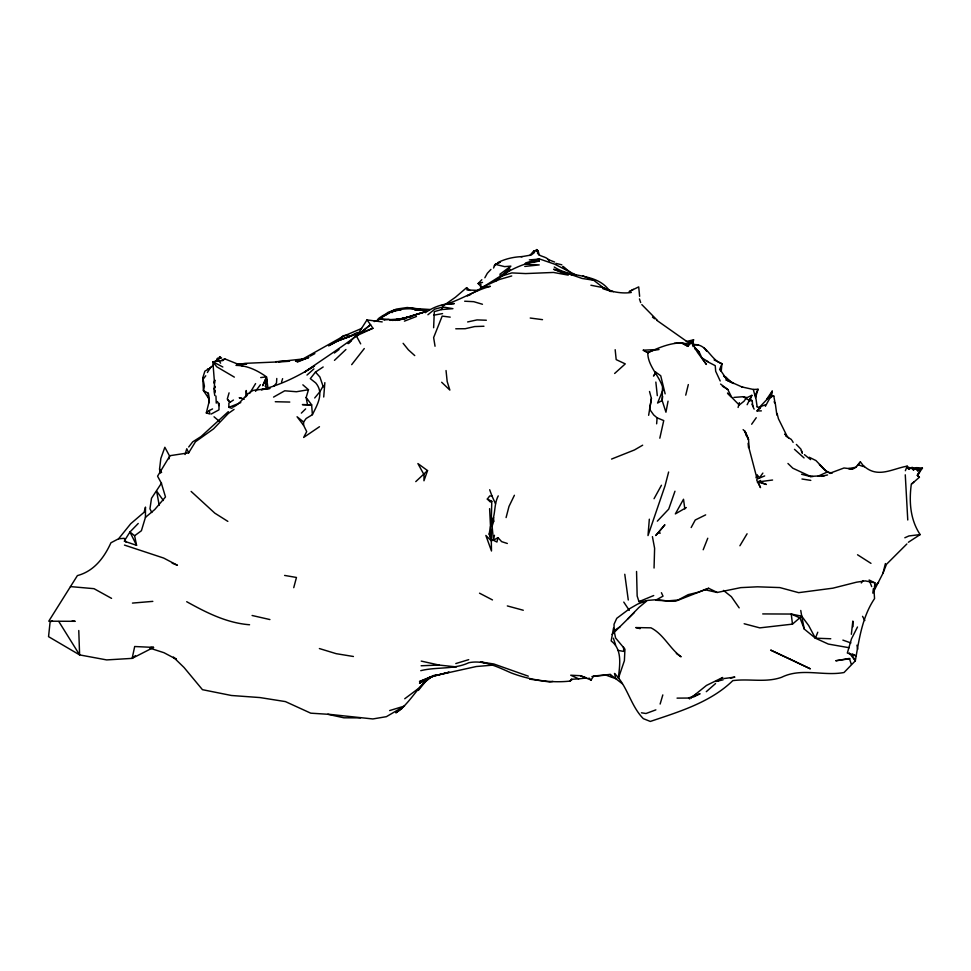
<?xml version="1.0" encoding="UTF-8"?>
<svg xmlns="http://www.w3.org/2000/svg" width="971" height="971" viewBox="0 0 971 971"><rect width="100%" height="100%" fill="white"/><g stroke="black" fill="none" stroke-linecap="round" stroke-linejoin="round"><path stroke-width="1.46" d="M232.008 408.33L228.865 407.335L228.877 403.014L233.441 400.052M507.335 543.481L501.643 541.648L497.965 537.631L496.946 542.036L493.426 540.264L492.115 526.221L491.12 523.685C495.902 515.055 493.62 504.604 498.244 495.89M124.227 541.138L136.571 545.35L134.617 535.749L141.402 530.736L145.432 517.385L145.492 507.093L144.084 512.275L130.721 523.733L118.583 538.784L110.937 542.777C104.164 557.657 94.053 571.191 77.401 575.597L48.756 621.197L75.192 621.319L72.194 620.918M214.518 382.962L212.843 361.758L222.808 360.569L224.774 358.869L242.823 366.116M762.866 473.083L759.613 477.623L757.271 475.183L757.222 479.006L764.675 475.911M491.108 529.474L491.484 550.994L485.864 535.458L491.617 541.199L489.19 533.941L490.501 526.355L489.615 508.658M497.965 537.631L493.426 540.264L491.326 539.536L490.501 526.355M539.196 261.126L539.233 258.869L525.578 262.947L539.196 261.126C511.511 263.906 491.423 284.394 467.172 295.779L469.928 295.05M495.477 503.706L491.969 496.011L489.712 495.95L487.321 499.058L491.787 501.315L491.241 521.9L493.632 517.519L493.717 521.172L492.115 526.221M433.636 327.725L434.304 311.63L441.441 309.579L452.935 308.657L442.885 306.982L434.838 309.118L427.908 314.75M636.551 571.47L637.158 595.988L638.967 601.644L646.407 601.231L638.906 607.482L627.509 619.134M216.266 403.147L215.95 396.022M739.368 402.649L738.094 407.468M276.784 378.484L276.492 383.035L273.701 386.422M214.664 380.159L214.13 391.653L214.797 395.561M245.748 397.005L246.221 390.512L246.901 395.78M323.719 397.005L324.848 382.647M656.639 423.817L657.112 417.833L653.701 414.945L649.611 409.24L651.407 398.486L649.514 391.483M649.332 519.194L648.009 535.579L665.014 485.901L668.631 472.003M723.565 375.983L725.653 377.804L721.235 371.286L721.938 363.724C710.578 360.083 706.852 343.273 693.549 344.656L692.724 342.375L693.597 339.814L686.339 341.525L692.724 342.375L694.144 344.741L697.943 344.778M871.691 586.593L869.154 580.015L874.932 582.867L874.082 591.703L874.555 598.585C862.187 616.913 859.117 639.379 855.317 660.826L844.03 672.515C823.274 676.374 801.378 667.478 781.606 677.297C765.682 682.929 749.127 678.426 732.789 680.647C710.384 702.397 679.275 711.694 650.315 721.441L643.324 718.649C630.482 705.686 627.715 686.388 614.497 673.449L615.845 678.741L622.265 683.693M480.876 284.285L480.584 287.222L480.876 286.445L478.133 283.532L481.81 279.733M851.361 634.281L852.829 621.052L853.024 626.696M260.701 377.561L266.527 376.882L262.716 385.718L266.503 377.44L267.984 388.024L265.471 386.604L266.527 376.882C257.351 370.412 247.35 365.448 235.977 365.375M160.154 473.265L159.56 469.054L160.846 458.433L164.852 447.279L169.597 456.091L168.99 458.882M772.2 391.143L771.629 395.804L766.665 399.227L772.2 391.143L769.748 396.969L773.814 396.071L774.979 402.734M873.378 588.608L872.832 593.111L882.955 573.303L886.462 564.345L906.865 543.966M537.667 251.999L537.509 253.249C540.192 257.303 546.879 256.004 549.319 261.005M662.671 396.326L662.149 400.489L665.948 412.214L668.048 401.157M747.136 404.713L751.845 395.343L746.335 397.964L743.968 401.266L739.234 405.016L727.497 393.097L731.649 397.212L727.801 389.492L720.579 384.055M229.083 392.842L227.275 399.093L228.671 401.084M613.526 628.019L611.172 640.933C622.836 649.745 619.595 665.888 618.345 678.438L624.389 660.705L624.948 649.186L615.59 637.983L614.109 630.859L614.048 624.256L616.755 618.321L629.633 608.696L637.729 604.035L647.706 600.394L656.712 599.677L667.089 600.94L678.086 600.005L688.221 594.64L698.283 592.201L708.624 588.28L717.241 592.456L740.776 587.625L757.441 586.812L779.822 587.576L798.672 592.662L832.9 588.171L856.531 582.187L865.282 580.889L874.932 582.867M265.471 386.604L266.709 378.933L267.074 381.348M648.64 415.297L651.407 398.486M493.426 540.264L494.457 535.288M659.819 438.188L663.739 420.577L657.112 417.833M212.552 408.925L209.372 410.502L209.809 413.986L206.313 412.93L208.789 402.989L208.935 398.098L208.34 393.255L203.412 390.585L202.805 377.755L204.869 371.165L209.954 368.264L213.486 364.938M685.732 395.148L688.318 384.565M882.955 573.303L885.406 563.556M911.745 483.946L919.416 477.222L917.996 476.045L918.687 473.363L922.45 468.107L916.806 467.658L913.432 468.556L912.157 467.512L908.528 468.471L912.157 467.512L915.604 468.738L917.813 470.838L922.45 468.107M506.085 517.579L508.986 506.437L514.412 495.271M293.74 587.673L296.458 577.466L284.6 575.427M377.731 320.673L378.241 318.767C391.507 308.523 408.548 307.054 424.497 310.344L414.629 309.822L426.39 310.186M218.888 359.331L219.628 356.66L221.619 358.044L217.419 358.42L216.509 361.018L215.174 361.285L217.929 359.513L217.419 358.42M660.134 704.048L662.817 694.92M185.048 454.513L186.772 448.736L188.665 452.838L169.974 455.69L157.569 476.191L161.332 483.121L165.495 496.97L154.777 509.496L145.432 517.385M319.471 426.73L303.656 437.448L306.715 431.597L303.595 425.334L303.595 421.997L306.144 418.513L312.395 414.678L311.642 404.846L307.491 404.761L306.156 397.503L308.475 389.723L302.855 384.832M753.29 389.456L758.035 389.262L755.523 397.576L753.29 389.456L741.82 386.931L742.851 387.344L725.907 379.807L733.578 383.472L725.64 378.192M215.089 391.471L214.288 388.813L214.992 386.531M281.566 382.028L282.61 378.654M214.288 388.813L215.077 386.361M674.966 491.217L668.716 509.12L657.331 521.16M427.543 470.595L423.963 480.779L424.024 474.685L417.906 463.568L427.543 470.595L415.77 481.616M249.656 393.389L255.591 383.594M536.393 251.222L536.866 250.02L538.14 250.882L539.306 255.312M703.198 549.756L707.762 538.237M905.36 470.729L907.181 466.153C892.385 468.69 877.723 478.679 863.911 466.068M849.164 647.73L828.348 644.076L815.397 638.178L817.776 632.218M663.157 389.359L657.573 403.05L662.149 400.489L662.525 386.822C658.739 375.012 647.487 365.351 647.815 352.607C658.411 347.946 669.517 343.006 681.302 342.921L687.929 346.331L691.655 341.901L697.615 352.558L706.415 364.453L701.863 357.886L699.144 351.915L694.799 347.533M213.79 382.938L214.882 380.244M733.882 397.418L743.191 396.714L749.6 400.61L751.845 395.343M758.035 389.262L755.426 394.991L757.101 406.485M312.395 414.678C317.311 404.737 324.399 393.158 315.745 382.938L310.307 378.654L315.478 372.075L323.173 366.977M493.535 268.02L495.331 264.343L500.381 261.988L495.987 264.294M756.008 477.756L757.271 475.183M857.49 626.999L851.494 638.845L847.331 653.034L856.094 655.935L852.283 653.92M691.17 527.544L695.248 520.007L705.662 514.873M654.041 498.718L661.445 485.257M484.845 277.767L487.308 273.312L490.938 269.416M441.441 309.579L442.885 306.982M207.406 372.512L209.954 368.264M580.415 675.707L586.666 677.928L578.692 678.863L570.717 675.209L580.415 675.707L591.108 680.064L593.487 676.071L610.164 674.408L615.845 678.741L605.091 674.809M739.902 545.763L747.075 533.783M161.526 483.085L151.5 498.293L149.947 508.804L151.828 512.518M188.665 452.838L195.462 441.769L213.559 428.854L228.343 413.428L234.047 409.422M538.237 252.205L538.14 250.882L533.892 250.785L529.863 255.47M124.931 539.997L129.944 531.999L138.234 523.466M692.141 342.12L693.597 339.814M382.21 321.911L366.977 319.908L358.967 332.483L348.104 343.661L351.453 340.663M210.658 367.196L209.226 369.393L207.478 369.029M323.197 385.985L319.872 391.762L314.701 397.964M751.663 424.23L756.239 417.712M655.995 372.488L653.483 376.056L655.947 372.694M420.759 670.67C436.634 666.689 453.675 669.808 468.762 662.732C483.801 659.673 497.941 667.174 511.329 672.976C529.814 679.943 550.521 683.232 570.086 681.084L571.373 679.299L578.692 678.863M917.996 476.045L917.279 475.28L918.687 473.363M918.153 473.569L920.192 470.801L918.481 468.289M255.519 391.325L260.398 384.747M494.178 265.872L495.331 264.343L504.58 266.624L510.88 266.139L499.98 274.174L500.563 276.456L494.943 281.335M861.289 582.976L863.073 580.646M203.315 378.945L205.755 375.801M188.702 446.988L192.707 441.854L201.046 436.549L228.319 411.643M351.672 364.659L364.283 348.553M385.827 314.81L387.587 312.601L396.411 309.094L407.274 307.504L419.642 309.227L408.973 308.171L430.032 309.494M418.367 690.405L425.662 681.363L431.743 676.386M759.213 407.529L768.534 397.746M853.897 468.508L856.058 467.185L860.391 461.868L864.226 466.881M761.373 410.879L757.077 410.939L759.965 407.407L757.016 406.995M657.889 533.176L664.892 524.765L655.728 535.519L657.889 533.176L660.329 533.079M857.332 465.497L860.391 461.868M216.509 361.018L217.929 359.513M757.077 410.939L761.531 406.254L765.172 404.858L765.403 406.242L769.457 398.814L771.569 396.738M634.427 612.446L612.094 634.427M800.759 610.468L801.718 616.184L792.47 624.135L759.795 627.873L744.162 623.746M535.701 250.421L536.562 249.559L538.14 250.882M301.35 413.112L305.647 408.9M392.053 312.638L395.051 309.7L381.676 316.91M491.12 523.685L493.717 521.172M334.461 360.35L345.931 349.499M874.555 586.181L878.524 582.442M340.153 338.515L343.164 335.748L348.553 334.983M500.563 276.456L509.811 267.935M684.822 508.938L683.511 499.252L675.343 513.914L686.327 507.566M614.643 373.471L625.275 363.882L616.184 359.622L615.177 349.706M355.908 336.67L359.258 333.672M306.994 375.073L313.924 368.895M919.889 471.748L919.634 469.466L916.806 467.658L913.505 469.964L911.138 468.046L907.569 467.16L907.181 466.153L908.722 469.26L911.138 468.046M366.977 319.908L370.546 324.702C349.706 342.18 326.839 356.478 304.603 372.075L314.555 365.885C298.133 376.36 280.218 385.123 261.272 389.723L270.035 388.4L253.516 390.318C244.923 393.959 241.427 403.633 232.809 407.213M706.293 691.68L715.542 683.572M470.025 290.487L466.614 287.671L455.423 297.272L445.41 304.311M695.722 694.411L690.903 698.015L706.451 685.441L722.715 677.479L718.224 680.974M135.503 655.583L132.153 658.374L106.676 659.916L79.61 654.903L48.55 636.66L50.104 621.95L52.47 620.942M495.052 281.396L510.382 269.647M360.387 332.774L370.546 324.702L372.925 328.283L356.345 335.881L360.678 343.868M206.313 412.93L209.372 410.502M908.383 542.255L920.156 534.584C910.094 519.521 908.965 501.388 911.332 484.019L913.796 482.114M570.086 681.084L572.137 679.542L571.373 679.299M334.4 352.995L339.025 349.524M404.725 698.768L419.181 687.941L429.255 677.928L435.578 675.148M688.233 344.377L691.655 341.901L693.136 346.635M434.268 675.246C417.931 684.057 411.182 703.004 395.792 712.835L402.079 708.405M211.205 414.047L218.985 409.847L218.985 403.22L219.106 405.587L217.431 401.496M614.704 630.3L620.141 626.768M769.748 396.969L771.629 395.804L773.814 396.071M380.45 318.233L391.592 311.57L401.157 309.713L392.66 310.841M425.298 312.698C433.831 306.751 443.82 303.231 454.331 303.571L448.881 304.324M629.742 291.47L633.298 289.37M429.704 677.273L419.508 683.244L431.427 676.653M642.668 445.191L634.476 449.949L611.56 459.065M273.567 397.09L284.734 390.791L296.434 391.738L308.475 389.723M348.577 337.046L337.155 341.1L328.586 345.785L339.255 340.251L355.289 334.267M818.068 476.191L827.11 472.1L832.365 472.998M757.344 482.211L760.56 480.451M310.077 356.187L314.871 353.602M153.552 647.414L132.153 658.374L134.69 646.516L153.552 647.414L150.881 647.341M693.597 696.984L700.067 693.719L688.573 698.003L689.713 698.95M357.401 332.458L347.715 337.289L354.172 334.813M491.787 501.315L490.379 502.007L487.321 499.058M221.582 360.326L224.774 358.869M361.625 328.441L343.37 336.257L297.247 362.134L308.644 357.425L297.175 361.394L308.632 357.474M629.111 291.543L638.712 286.894L639.634 296.325M904.826 537.764L908.929 535.943L920.156 534.584M240.772 402.601L228.865 407.335M497.989 262.51C505.515 258.723 513.962 256.878 522.349 256.611M653.714 595.539L638.967 601.644M708.624 588.28L675.452 601.243L655.643 600.248L663.011 596.158L661.421 592.698M829.974 473.205L843.993 467.998L853.024 469.054L848.593 468.58L856.058 467.185M431.415 676.484L419.484 681.545L434.207 675.986L449.185 672.187L435.226 675.61L476.3 666.519L491.714 665.22M374.26 321.559L380.826 318.852L390.912 319.568L404.798 318.694L389.893 320.345L401.339 319.058L392.563 320.418L411.668 316.388M337.155 341.1L348.407 336.609M404.409 321.146L416.486 316.461M357.546 334.073L372.925 328.283M426.888 311.072L397.139 320.381L424.23 312.104L410.672 316.388M655.874 709.862L645.994 713.515L641.443 712.799M297.175 361.394L305.999 358.36L295.524 361.151L303.753 359.064M500.138 276.577L511.838 272.9L525.602 273.579L553.458 272.45L568.253 275.109L553.616 269.27L573.108 275.218M389.638 710.578L404.531 706.026L386.397 716.671L372.852 718.953L327.907 714.183M455.8 663.569L468.702 659.661M511.729 275.958L499.47 279.478L481.956 287.27L490.379 286.336C473.508 290.802 459.162 301.095 442.072 305.27L444.791 304.894M401.496 319.046L398.972 319.35L411.461 316.437M402.771 318.901L405.405 318.172L394.906 320.394L408.002 317.286M478.133 283.532L482.538 282.403M715.773 681.521L723.116 679.821M730.459 678.122L734.865 677.103L723.808 678.583M821.296 476.348L827.559 474.94M467.634 321.947L477.028 319.908L486.337 320.236M521.099 256.781L531.258 255.009L534.463 252.509L533.892 250.785M756.652 479.917L760.499 487.624L757.95 481.944L772.576 480.026M552.912 681.387L549.756 681.982L529.681 679.142M433.636 315.211L442.558 313.597M403.183 319.046L405.914 318.573M398.826 319.86L401.751 319.362M305.125 358.724L277.876 361.722L289.552 361.261L275.8 361.685M659.03 349.524L653.143 350.446L647.815 352.607L643.288 350.203L654.102 349.669M849.904 658.714L835.776 660.765L849.382 658.435L851.3 664.273M591.934 676.556L605.236 675.148M384.601 319.945L388.728 319.508M524.777 266.43L539.221 264.913L524.813 264.1M631.296 292.477C621.658 293.922 611.985 291.676 602.857 288.703M118.583 538.784L124.118 538.31L126.218 542.304M132.444 603.088L152.823 601.365M529.353 259.888L539.293 259.123M787.954 463.483L792.797 468.192L810.384 476.373L824.488 475.693M421.123 665.766L439.038 665.062L456.467 666.919M483.959 326.244L474.673 326.559L465.182 328.72L455.763 328.793M276.298 361.989L245.165 363.336L238.563 364.489L246.719 363.882L236.56 363.931M674.287 343.309L682.54 343.079L689.556 344.195M689.531 698.04L677.054 698.125M360.532 717.872L343.892 717.8L327.591 714.255L310.756 713.175L285.425 701.596L259.949 697.566L231.426 695.491L202.454 689.677L183.992 667.441L173.372 657.149L176.406 659.273L164.002 652.718L149.898 648.155M478.339 290.378L467.063 290.001L466.614 287.671M275.279 401.727L289.783 402.055M307.491 404.761L302.382 404.616L311.642 404.846L306.156 397.503M762.708 613.927L791.244 614.048L801.718 616.184L808.673 625.555L815.397 638.178L830.763 638.76M464.66 301.216L473.739 301.678L482.453 304.263M810.384 476.373L812.982 476.555M749.6 400.61L752.258 400.805L752.719 406.169L754.115 409.119M70.434 586.593L94.017 588.681L111.568 598.379M692.724 342.375L687.14 341.695L656.845 320.369M450.204 317.141L442.181 316.097L433.636 337.568L435.032 346.246M530.227 318.039L542.51 319.653M554.271 267.013C571.409 278.604 596.048 272.305 609.387 290.572M611.257 291.664L603.294 287.671L593.609 280.218L582.139 278.459L569.055 273.919M801.961 479.006L810.797 480.378M353.42 656.493L336.16 653.665L319.386 648.555M556.019 263.408L561.845 264.816M617.823 650.352L623.831 651.432L623.455 646.88M249.571 624.754C226.668 622.994 206.398 612.628 186.699 601.704M590.902 285.243L603.294 287.671L613.32 291.688M486.362 663.181L480.499 661.931L493.851 663.994L528.285 676.168M704.06 589.567L717.241 592.456M421.232 661.105L439.038 665.062M252.096 615.493L269.926 619.559M743.191 396.714L746.638 397.515M241.937 398.389L239.206 397.722L244.279 399.227M640.071 628.662L635.774 627.569L650.995 627.836C663.763 634.391 669.638 648.494 681.096 656.797L676.35 653.459M801.573 474.261L811.003 476.688M507.323 605.928L523.284 610.249M757.95 481.944L766.374 484.468L760.475 482.186M706.548 361.188L715.239 365.666L715.676 371.262L720.191 380.96M380.826 318.852L384.091 319.872M124.47 545.095L163.674 558.058L177.414 565.268L172.134 563.168M539.233 258.869L554.757 264.209L576.204 275.121M858.061 464.733L862.988 466.444M842.877 640.107L850.899 642.948M548.02 259.475L554.611 262.049M582.903 275.946L593.609 280.218M234.351 377.124L216.727 366.771L212.843 361.758L222.845 366.989M714.11 359.925L721.938 363.724L719.62 369.587L721.235 371.286M809.219 457.244L815.919 460.545L827.11 472.1M479.528 593.184L492.479 599.932M643.288 350.203L648.288 352.91M791.486 439.56L785.782 436.028M212.843 361.758L214.118 362.486M701.863 357.886L708.126 361.661M682.54 343.079L687.929 346.331M857.539 554.769L870.975 563.362M722.375 386.142L727.801 389.492M227.845 521.378L214.797 513.137L191.129 491.423M830.193 473.496L824.391 469.636L819.39 464.624M694.641 348.638L699.144 351.915M655.231 371.784L660.729 375.765L665.147 393.862M652.476 317.153L654.66 318.767M794.484 449.33L804.049 457.924M723.468 590.417L731.381 596.692L739.174 607.87M804.413 454.634L810.615 459.611M303.595 421.997L297.065 416.753L303.595 425.334M134.617 535.749L129.944 531.999L136.571 545.35M569.819 271.965L562.889 266.382L566.008 269.598M792.47 624.135L791.244 614.048L799.995 617.944L804.291 629.074L815.397 638.178M219.458 421.414L214.045 416.79M749.855 398.705L752.258 400.805M743.118 429.619L745.206 431.731L748.507 439.535L749.26 449.063L756.7 477.356M917.279 475.28L919.416 477.222M414.751 355.592L408.366 349.827L403.123 343.321M441.671 382.258L449.852 390.075L447.17 381.506L446.041 370.546M588.984 678.013L591.108 680.064M657.355 320.369L641.819 304.615M725.41 376.602L730.702 381.87M228.197 400.016L230.03 401.873M796.378 444.451L800.869 449.088L802.228 452.935M788.586 437.921L784.823 434.013L785.539 434.85M629.293 610.371L623.77 602.093M315.478 372.075L319.896 377.003L323.282 386.871M849.322 653.01L855.317 660.826L852.453 655.753M703.987 347.667L706.633 351.126M163.395 500.526L156.634 491.095L159.195 505.26M219.033 360.921L220.611 363.166M209.251 402.686L208.559 398.207L203.412 390.585L204.432 386.215L202.805 377.755M58.806 621.513L79.61 654.903L78.772 630.519M159.56 469.054L161.587 472.561M791.996 440.409L793.137 442.4M774.118 401.763L775.368 403.96L776.873 415.078M862.539 616.318L864.845 620.542M912.157 467.512L913.505 469.964M907.569 467.16L908.722 469.26M786.692 435.481L778.426 418.719L777.079 413.464M610.164 674.408L611.402 676.751M751.979 404.167L753.047 406.218M489.19 533.941L491.326 539.536M489.687 489.748L491.969 496.011M801.354 450.629L802.24 453.069M219.628 356.66L220.089 357.935M639.44 298.91L640.678 302.539M613.393 638.202L615.614 645.072M916.806 467.658L917.813 470.838M745.206 431.731L746.517 436.003M801.718 616.184L804.291 629.074M652.427 536.635L654.612 548.299L654.053 568.035M856.944 645.193L857.709 649.259M628.273 600.005L624.778 574.262M655.85 382.076L657.306 395.634M214.688 390.257L215.089 392.636M905.275 474.819L907.764 519.995M748.107 443.249L748.532 447.692M208.34 393.255L208.559 398.207M759.965 407.407L760.026 408.609M790.649 659.43L770.658 650.097L810.36 668.837L790.649 659.43M748.071 438.115L744.599 430.93L748.507 439.535L748.071 438.115"/></g></svg>
